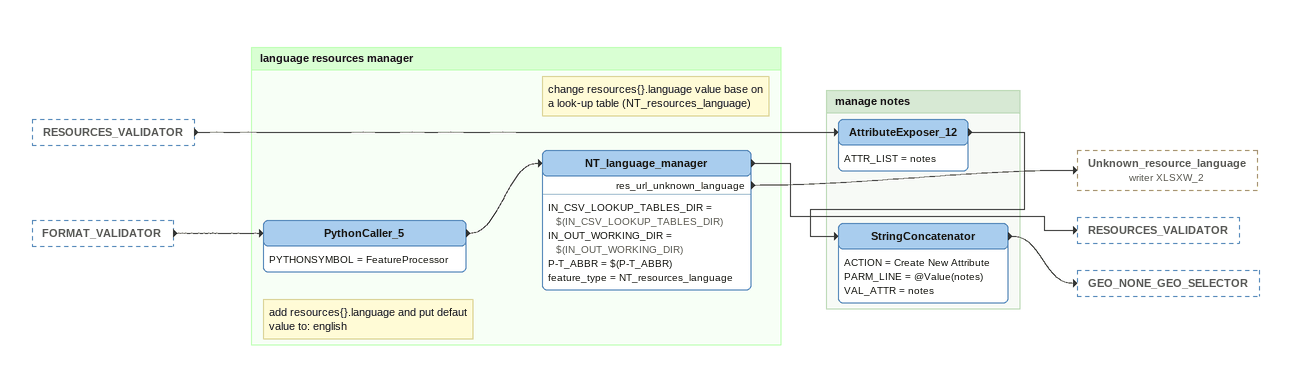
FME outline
RESOURCES_VALIDATOR [outside]
    -> AttributeExposer_12
FORMAT_VALIDATOR [outside]
    -> PythonCaller_5

Bookmark: language resources manager
Note: add resources{}.language and put defaut value to: english
PythonCaller_5
    PYTHONSYMBOL = FeatureProcessor
    -> NT_language_manager
Note: change resources{}.language value base on a look-up table (NT_resources_language)
NT_language_manager
    IN_CSV_LOOKUP_TABLES_DIR = $(IN_CSV_LOOKUP_TABLES_DIR)
    IN_OUT_WORKING_DIR = $(IN_OUT_WORKING_DIR)
    P-T_ABBR = $(P-T_ABBR)
    feature_type = NT_resources_language
    res_url_unknown_language -> Unknown_resource_language (writer XLSXW_2)
    -> RESOURCES_VALIDATOR

Bookmark: manage notes
AttributeExposer_12
    ATTR_LIST = notes
    -> StringConcatenator
StringConcatenator
    ACTION = Create New Attribute
    PARM_LINE = @Value(notes)
    VAL_ATTR = notes
    -> GEO_NONE_GEO_SELECTOR
